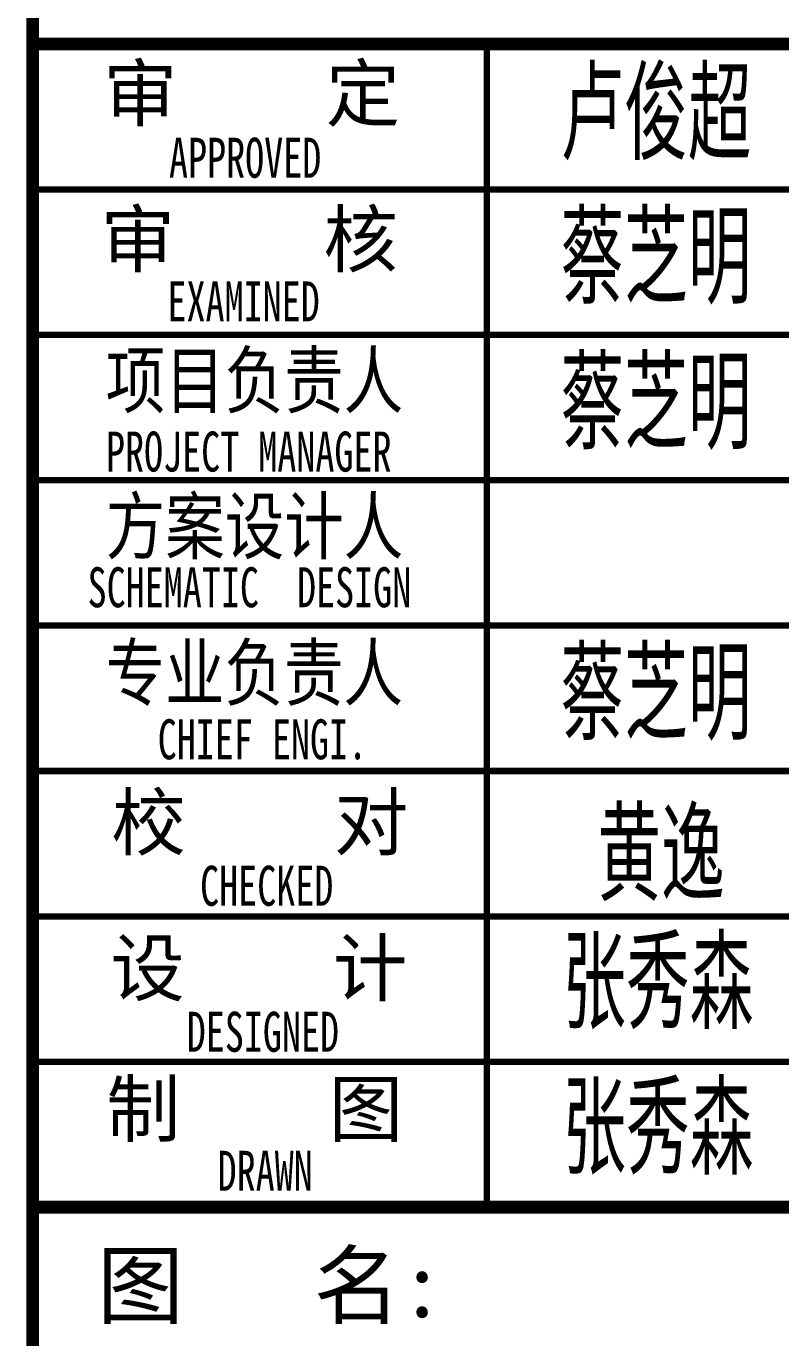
# Model space of a CAD drawing. Extents: x 1382187 to 1725648, y 860327 to 1571294.
# Drawn here: x 1525464 to 1528358, y 980540 to 985569 of the extents above; entities that cross this region are included whole.
import ezdxf
from ezdxf.enums import TextEntityAlignment as Align

# ---------------------------------------------------------------- set-up
doc = ezdxf.new("R2010")
doc.units = 0
doc.header["$LTSCALE"] = 1000
doc.header["$MEASUREMENT"] = 0
doc.layers.add('ZC', color=6, linetype='Continuous', lineweight=40)
doc.layers.add('图框', color=140, linetype='Continuous')
doc.layers.add('图签文字', color=147, linetype='Continuous')
doc.styles.add('建筑图签-1', font='simhei.ttf', dxfattribs={"width": 0.7})
doc.styles.add('建筑图签-2', font='TXT.shx', dxfattribs={"width": 0.5, "bigfont": 'HZTXT.shx'})

# ---------------------------------------------------------------- blocks, each defined once
blk = doc.blocks.new('A$C7B7C77C1')
at = {"layer": '图框'}
for points, const_width in [([(-4874.6, 0), (-4874.6, 40000)], 48.8), ([(3.4, 9198.8), (-4874.6, 9198.8)], 48.8), ([(-4874.6, 9198.8), (3.4, 9198.8)], 48.8), ([(-3132.8, 4738.9), (-3132.5, 9198.8)], 24.4), ([(-4874.6, 8641.3), (3.4, 8641.3)], 24.4), ([(-4874.6, 8083.9), (3.4, 8083.9)], 24.4), ([(-4874.6, 7526.4), (3.4, 7526.4)], 24.4), ([(-4874.6, 6968.9), (3.4, 6968.9)], 24.4), ([(-4874.6, 6411.4), (3.4, 6411.4)], 24.4), ([(-4874.6, 5853.9), (3.4, 5853.9)], 24.4), ([(-4874.6, 5296.4), (3.4, 5296.4)], 24.4), ([(-4874.6, 4738.9), (3.4, 4738.9)], 48.8)]:
    blk.add_lwpolyline(points, dxfattribs=dict(at, const_width=const_width))
at = {"layer": '图框', "style": '建筑图签-1', "width": 0.7}
for s, p in [('APPROVED ', (-4351.5, 8686.2)), ('EXAMINED  ', (-4357.5, 8135.3, -1253.7)), ('PROJECT MANAGER', (-4593.2, 7559.6, -1253.7)), ('SCHEMATIC  DESIGN', (-4663.7, 7039.3, -1253.7))]:
    blk.add_text(s, height=153.31, dxfattribs=at).set_placement(p)
for s, p in [('CHIEF ENGI.', (-3993.4, 6533)), ('CHECKED  ', (-3903.8, 5971.3)), ('DESIGNED ', (-3955.1, 5411.5)), (' DRAWN   ', (-3909.7, 4878.4))]:
    blk.add_text(s, height=153.31, dxfattribs=at).set_placement(p, align=Align.MIDDLE)
at = {"layer": '图签文字', "color": 7, "style": '建筑图签-1'}
for s, height, p in [('审    定', 209.06, (-4604.4, 8905.4)), ('审    核', 209.06, (-4613.6, 8346.3)), ('校    对', 209.06, (-4572.6, 6110.2)), ('设    计', 209.06, (-4576.5, 5551.6)), ('制    图', 209.06, (-4592.5, 5011.6)), ('图   名:', 243.9, (-4627, 4317.2))]:
    blk.add_text(s, height=height, dxfattribs=at).set_placement(p)
at = {"layer": '图签文字', "color": 1, "style": '建筑图签-2', "width": 0.7}
for s, p in [('卢俊超', (-2849.4, 8753.9)), ('蔡芝明', (-2849.4, 8202.7)), ('蔡芝明', (-2849.4, 7645.2)), ('蔡芝明', (-2849.4, 6530.3)), ('黄逸', (-2708.6, 5913.7)), ('张秀森', (-2842.3, 5421.9)), ('张秀森', (-2842.3, 4864.4))]:
    blk.add_text(s, height=348.43, dxfattribs=at).set_placement(p)
at = {"layer": '图签文字', "color": 7, "style": '建筑图签-1', "width": 0.8}
for s, p in [('项目负责人', (-4594.1, 7805.4)), ('方案设计人', (-4594.1, 7246.1)), ('专业负责人', (-4595, 6684.1))]:
    blk.add_text(s, height=209.06, dxfattribs=at).set_placement(p)

msp = doc.modelspace()

# ---------------------------------------------------------------- block references
at = {"layer": 'ZC'}
msp.add_blockref('A$C7B7C77C1', (1530363.5, 976302), dxfattribs=at)

doc.saveas('drawing.dxf')
